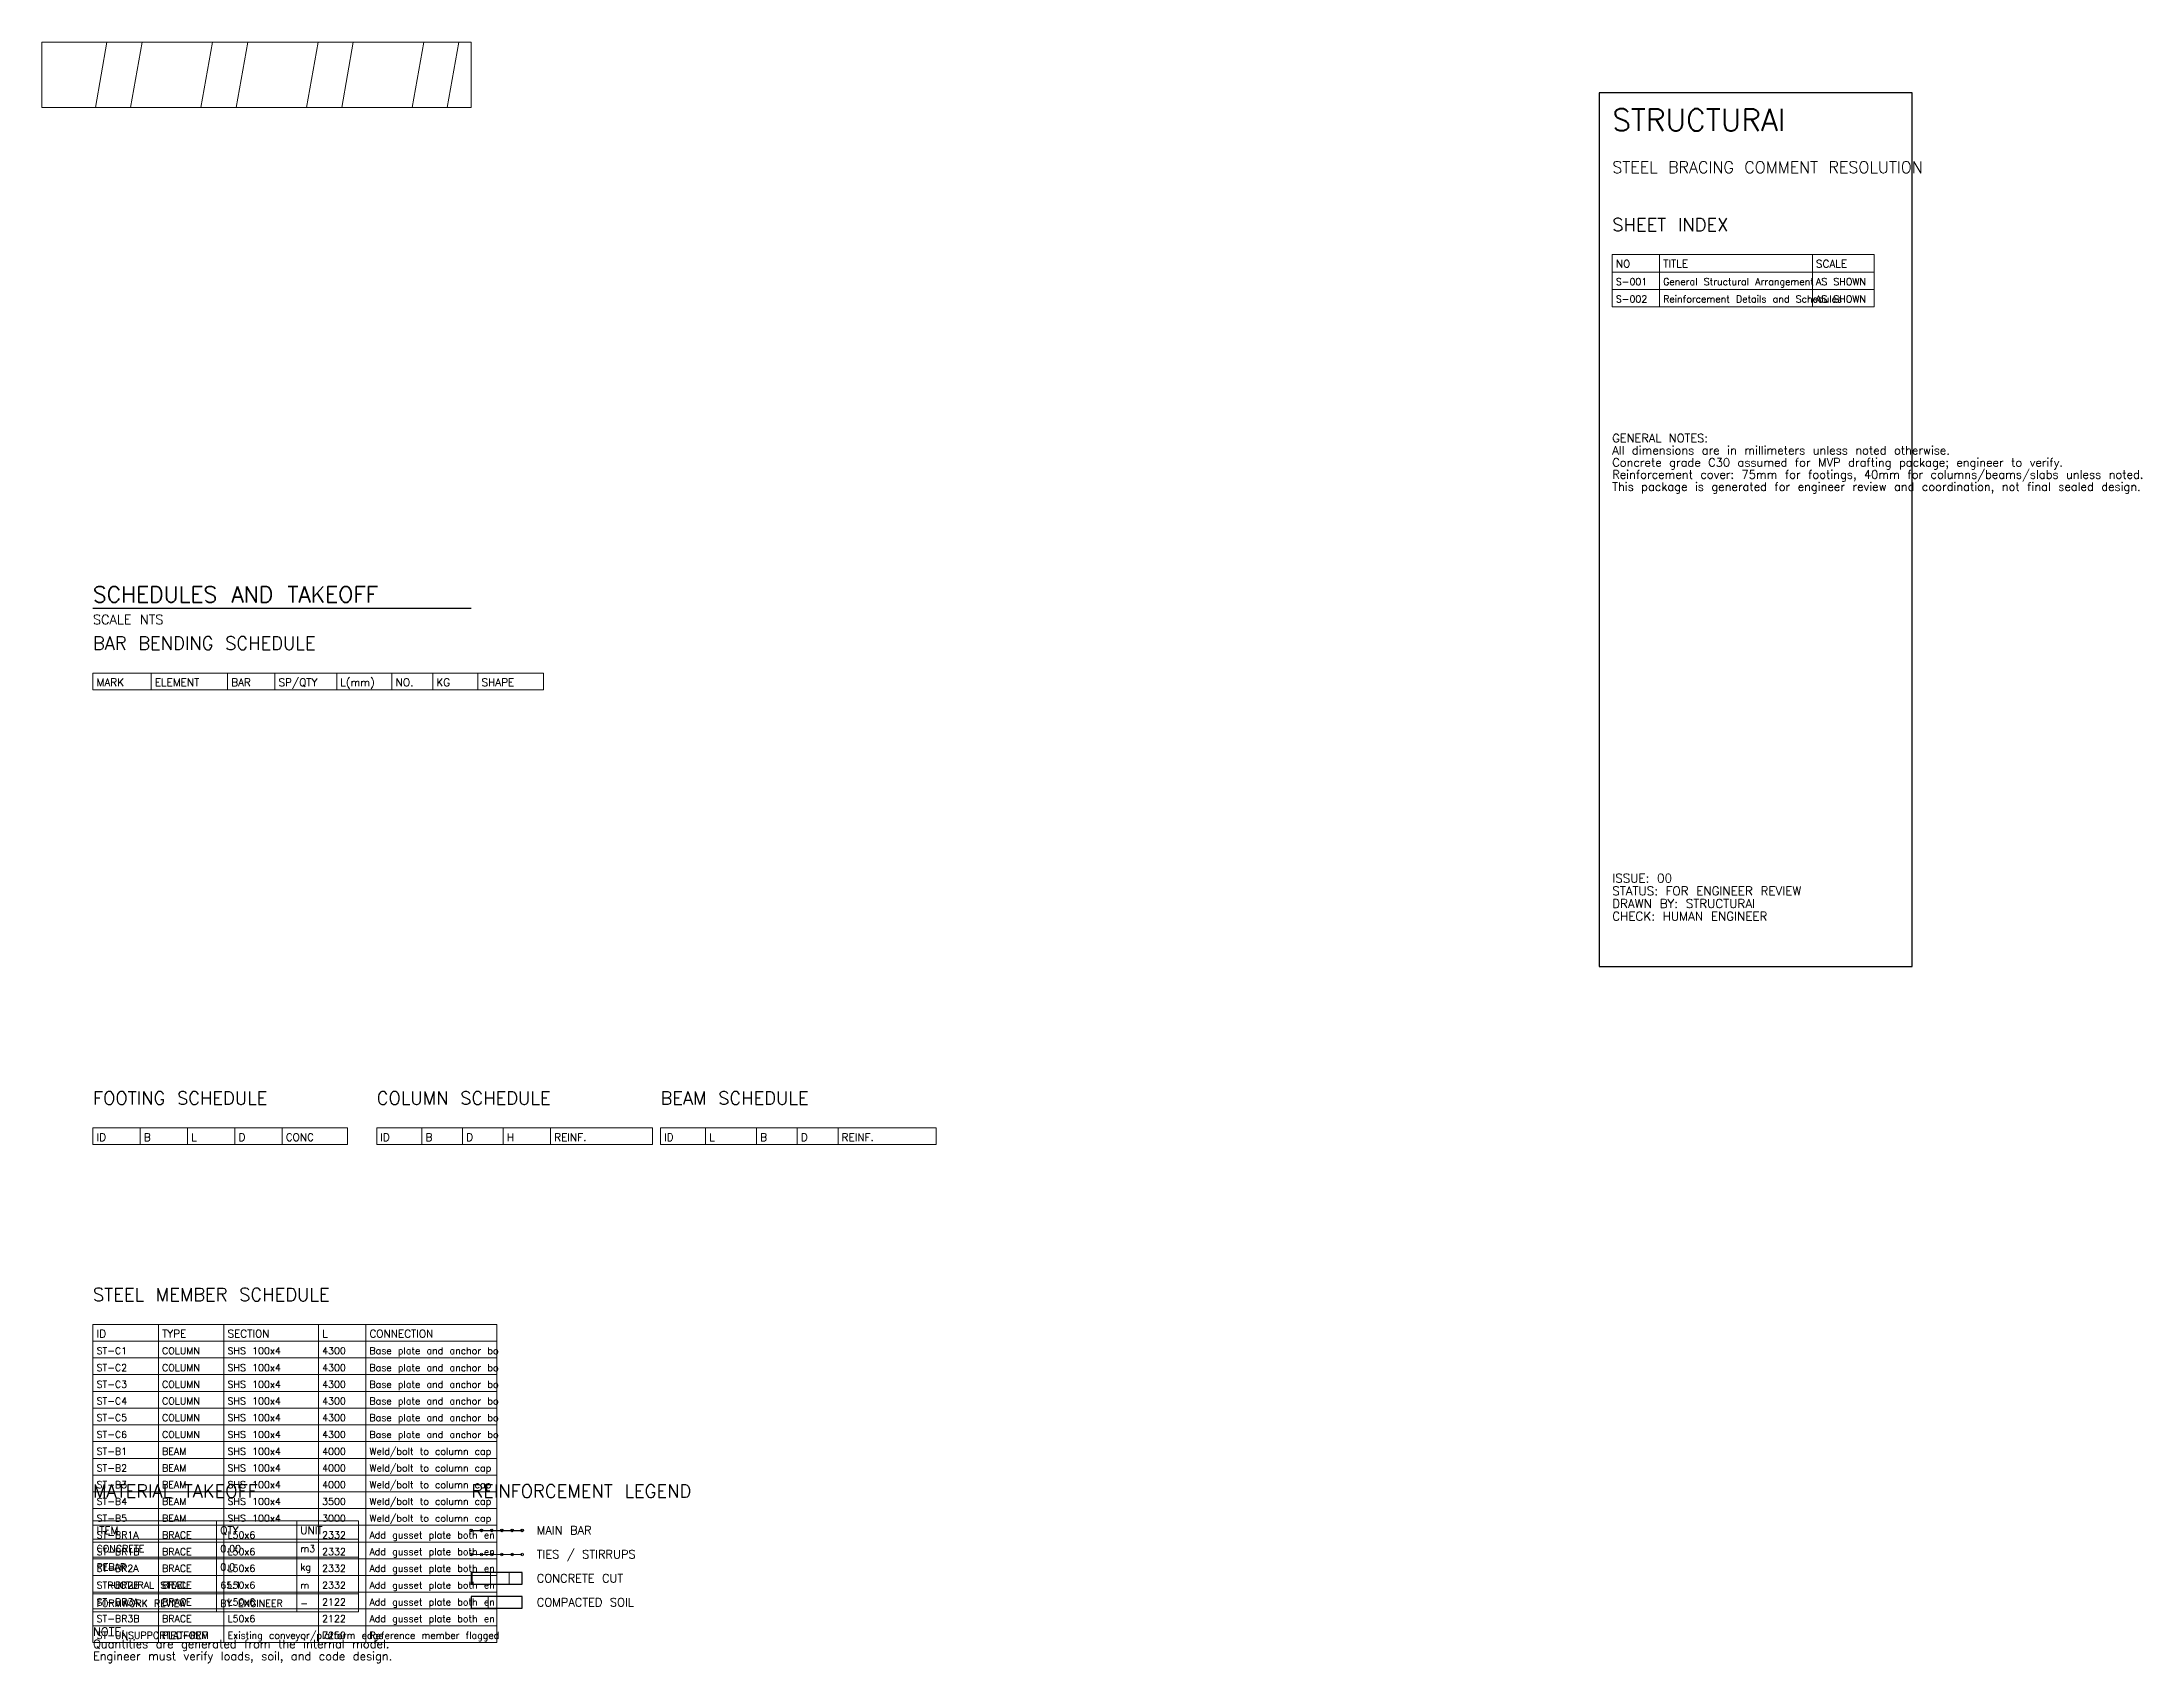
# Model space of a CAD drawing. Header units: millimetres. Extents: x -700 to 52160, y -40890 to 8260.
# Drawn here: x 23300 to 52160, y -33172 to -10900 of the extents above; entities that cross this region are included whole.
import ezdxf

# ---------------------------------------------------------------- set-up
doc = ezdxf.new("R2010")
doc.units = ezdxf.units.MM
for name, color, linetype, lineweight in [('SAI-A-BORDER', 7, 'Continuous', 25), ('SAI-A-TEXT', 4, 'Continuous', 13), ('SAI-A-TITLE', 6, 'Continuous', 30), ('SAI-H-CONCRETE', 8, 'Continuous', 13), ('SAI-H-SOIL', 8, 'Continuous', 13), ('SAI-S-REBAR', 1, 'Continuous', 25), ('SAI-S-TIES', 3, 'Continuous', 20), ('SAI-SCHEDULE', 4, 'Continuous', 13), ('SAI-X-REFERENCE', 9, 'Continuous', 13)]:
    doc.layers.add(name, color=color, linetype=linetype, lineweight=lineweight)
doc.styles.add('SAI-STANDARD', font='txt.shx')

msp = doc.modelspace()

# ---------------------------------------------------------------- hatches: boundary and pattern name
at = {"layer": 'SAI-H-CONCRETE'}
h = msp.add_hatch(dxfattribs=at)
h.set_pattern_fill('ANSI31', scale=80, angle=45)
h.paths.add_polyline_path([(29200, -32090), (29900, -32090), (29900, -31930), (29200, -31930)])
at = {"layer": 'SAI-H-SOIL'}
h = msp.add_hatch(dxfattribs=at)
h.set_pattern_fill('ANSI32', scale=150, angle=35)
h.paths.add_polyline_path([(23300, -11800), (29200, -11800), (29200, -10900), (23300, -10900)])
h = msp.add_hatch(dxfattribs=at)
h.set_pattern_fill('ANSI32', scale=90, angle=45)
h.paths.add_polyline_path([(29200, -32420), (29900, -32420), (29900, -32260), (29200, -32260)])

# ---------------------------------------------------------------- linework, layer by layer
at = {"layer": 'SAI-A-BORDER'}
for points in [[(44700, -23600), (49000, -23600), (49000, -11600), (44700, -11600), (44700, -23600)], [(29200, -32090), (29900, -32090), (29900, -31930), (29200, -31930), (29200, -32090)], [(29200, -32420), (29900, -32420), (29900, -32260), (29200, -32260), (29200, -32420)]]:
    msp.add_lwpolyline(points, dxfattribs=at)
at = {"layer": 'SAI-A-TEXT'}
msp.add_line((23300, -10900), (29200, -10900), dxfattribs=at)
at = {"layer": 'SAI-A-TITLE'}
msp.add_line((24000, -18680), (29200, -18680), dxfattribs=at)
at = {"layer": 'SAI-S-REBAR'}
msp.add_line((29200, -31350), (29900, -31350), dxfattribs=at)
for centre in [(29200, -31350), (29340, -31350), (29480, -31350), (29620, -31350), (29760, -31350), (29900, -31350)]:
    msp.add_circle(centre, 18, dxfattribs=at)
at = {"layer": 'SAI-S-TIES'}
msp.add_line((29200, -31680), (29900, -31680), dxfattribs=at)
for centre in [(29200, -31680), (29340, -31680), (29480, -31680), (29620, -31680), (29760, -31680), (29900, -31680)]:
    msp.add_circle(centre, 18, dxfattribs=at)
at = {"layer": 'SAI-SCHEDULE'}
for p, q in [((44880, -13820), (44880, -14540)), ((45530, -13820), (45530, -14540)), ((47630, -13820), (47630, -14540)), ((48480, -13820), (48480, -14540)), ((44880, -14060), (48480, -14060)), ((44880, -14300), (48480, -14300)), ((44880, -14540), (48480, -14540)), ((24000, -19570), (24000, -19800)), ((24800, -19570), (24800, -19800)), ((25850, -19570), (25850, -19800)), ((26500, -19570), (26500, -19800)), ((27350, -19570), (27350, -19800)), ((28110, -19570), (28110, -19800)), ((28670, -19570), (28670, -19800)), ((29290, -19570), (29290, -19800)), ((30190, -19570), (30190, -19800)), ((24000, -19800), (30190, -19800)), ((24000, -25820), (24000, -26050)), ((24650, -25820), (24650, -26050)), ((25300, -25820), (25300, -26050)), ((25950, -25820), (25950, -26050)), ((26600, -25820), (26600, -26050)), ((27500, -25820), (27500, -26050)), ((27900, -25820), (27900, -26050)), ((28520, -25820), (28520, -26050)), ((29080, -25820), (29080, -26050)), ((29640, -25820), (29640, -26050)), ((30290, -25820), (30290, -26050)), ((31690, -25820), (31690, -26050)), ((31800, -25820), (31800, -26050)), ((32420, -25820), (32420, -26050)), ((33120, -25820), (33120, -26050)), ((33680, -25820), (33680, -26050)), ((34240, -25820), (34240, -26050)), ((35590, -25820), (35590, -26050)), ((24000, -26050), (27500, -26050)), ((27900, -26050), (31690, -26050)), ((31800, -26050), (35590, -26050)), ((24000, -28520), (24000, -32890)), ((24900, -28520), (24900, -32890)), ((25800, -28520), (25800, -32890)), ((27100, -28520), (27100, -32890)), ((27750, -28520), (27750, -32890)), ((29550, -28520), (29550, -32890)), ((24000, -28750), (29550, -28750)), ((24000, -28980), (29550, -28980)), ((24000, -29210), (29550, -29210)), ((24000, -29440), (29550, -29440)), ((24000, -29670), (29550, -29670)), ((24000, -29900), (29550, -29900)), ((24000, -30130), (29550, -30130)), ((24000, -30360), (29550, -30360)), ((24000, -30590), (29550, -30590)), ((24000, -30820), (29550, -30820)), ((24000, -31050), (29550, -31050)), ((24000, -31220), (24000, -32470)), ((24000, -31280), (29550, -31280)), ((25700, -31220), (25700, -32470)), ((26800, -31220), (26800, -32470)), ((27650, -31220), (27650, -32470)), ((24000, -31470), (27650, -31470)), ((24000, -31510), (29550, -31510)), ((24000, -31720), (27650, -31720)), ((24000, -31740), (29550, -31740)), ((24000, -31970), (29550, -31970)), ((24000, -31970), (27650, -31970)), ((24000, -32200), (29550, -32200)), ((24000, -32220), (27650, -32220)), ((24000, -32430), (29550, -32430)), ((24000, -32470), (27650, -32470)), ((24000, -32660), (29550, -32660)), ((24000, -32890), (29550, -32890))]:
    msp.add_line(p, q, dxfattribs=at)
for points in [[(44880, -13820), (48480, -13820), (48480, -14060), (44880, -14060), (44880, -13820)], [(24000, -19570), (30190, -19570), (30190, -19800), (24000, -19800), (24000, -19570)], [(24000, -25820), (27500, -25820), (27500, -26050), (24000, -26050), (24000, -25820)], [(27900, -25820), (31690, -25820), (31690, -26050), (27900, -26050), (27900, -25820)], [(31800, -25820), (35590, -25820), (35590, -26050), (31800, -26050), (31800, -25820)], [(24000, -28520), (29550, -28520), (29550, -28750), (24000, -28750), (24000, -28520)], [(24000, -31220), (27650, -31220), (27650, -31470), (24000, -31470), (24000, -31220)]]:
    msp.add_lwpolyline(points, dxfattribs=at)
at = {"layer": 'SAI-X-REFERENCE'}
msp.add_lwpolyline([(23300, -11800), (29200, -11800), (29200, -10900), (23300, -10900), (23300, -11800)], dxfattribs=at)

# ---------------------------------------------------------------- texts
at = {"layer": 'SAI-A-TEXT', "style": 'SAI-STANDARD'}
for s, height, p in [('STEEL BRACING COMMENT RESOLUTION', 160, (44880, -12700)), ('All dimensions are in millimeters unless noted otherwise.', 115, (44880, -16567)), ('GENERAL NOTES:', 115, (44880, -16400)), ('Concrete grade C30 assumed for MVP drafting package; engineer to verify.', 115, (44880, -16734)), ('This package is generated for engineer review and coordination, not final sealed design.', 115, (44880, -17067)), ('Reinforcement cover: 75mm for footings, 40mm for columns/beams/slabs unless noted.', 115, (44880, -16900)), ('SCALE NTS', 130, (24000, -18900)), ('STATUS: FOR ENGINEER REVIEW', 120, (44880, -22624)), ('ISSUE: 00', 120, (44880, -22450)), ('DRAWN BY: STRUCTURAI', 120, (44880, -22798)), ('CHECK: HUMAN ENGINEER', 120, (44880, -22972)), ('MAIN BAR', 115, (30100, -31405)), ('TIES / STIRRUPS', 115, (30100, -31735)), ('CONCRETE CUT', 115, (30100, -32065)), ('COMPACTED SOIL', 115, (30100, -32395)), ('Quantities are generated from the internal model.', 115, (24000, -32967)), ('NOTE:', 115, (24000, -32800)), ('Engineer must verify loads, soil, and code design.', 115, (24000, -33134))]:
    msp.add_text(s, height=height, dxfattribs=at).set_placement(p)
at = {"layer": 'SAI-A-TITLE', "style": 'SAI-STANDARD'}
for s, height, p in [('STRUCTURAI', 300, (44880, -12120)), ('SHEET INDEX', 180, (44880, -13500)), ('SCHEDULES AND TAKEOFF', 220, (24000, -18600)), ('BAR BENDING SCHEDULE', 180, (24000, -19250)), ('FOOTING SCHEDULE', 180, (24000, -25500)), ('COLUMN SCHEDULE', 180, (27900, -25500)), ('BEAM SCHEDULE', 180, (31800, -25500)), ('STEEL MEMBER SCHEDULE', 180, (24000, -28200)), ('MATERIAL TAKEOFF', 180, (24000, -30900)), ('REINFORCEMENT LEGEND', 180, (29200, -30900))]:
    msp.add_text(s, height=height, dxfattribs=at).set_placement(p)
at = {"layer": 'SAI-SCHEDULE', "style": 'SAI-STANDARD'}
for s, height, p in [('NO', 105, (44930, -14000)), ('TITLE', 105, (45580, -14000)), ('SCALE', 105, (47680, -14000)), ('S-001', 95, (44930, -14240)), ('S-002', 95, (44930, -14480)), ('General Structural Arrangement', 95, (45580, -14240)), ('Reinforcement Details and Schedules', 95, (45580, -14480)), ('AS SHOWN', 95, (47680, -14240)), ('AS SHOWN', 95, (47680, -14480)), ('SP/QTY', 105, (26550, -19750)), ('L(mm)', 105, (27400, -19750)), ('MARK', 105, (24050, -19750)), ('ELEMENT', 105, (24850, -19750)), ('BAR', 105, (25900, -19750)), ('NO.', 105, (28160, -19750)), ('KG', 105, (28720, -19750)), ('SHAPE', 105, (29340, -19750)), ('ID', 105, (24050, -26000)), ('B', 105, (24700, -26000)), ('L', 105, (25350, -26000)), ('D', 105, (26000, -26000)), ('CONC', 105, (26650, -26000)), ('ID', 105, (27950, -26000)), ('B', 105, (28570, -26000)), ('D', 105, (29130, -26000)), ('H', 105, (29690, -26000)), ('REINF.', 105, (30340, -26000)), ('ID', 105, (31850, -26000)), ('L', 105, (32470, -26000)), ('B', 105, (33170, -26000)), ('D', 105, (33730, -26000)), ('REINF.', 105, (34290, -26000)), ('ST-C1', 95, (24050, -28930)), ('ID', 105, (24050, -28700)), ('TYPE', 105, (24950, -28700)), ('COLUMN', 95, (24950, -28930)), ('SHS 100x4', 95, (25850, -28930)), ('SECTION', 105, (25850, -28700)), ('4300', 95, (27150, -28930)), ('L', 105, (27150, -28700)), ('CONNECTION', 105, (27800, -28700)), ('Base plate and anchor bo', 95, (27800, -28930)), ('ST-C2', 95, (24050, -29160)), ('COLUMN', 95, (24950, -29160)), ('SHS 100x4', 95, (25850, -29160)), ('4300', 95, (27150, -29160)), ('Base plate and anchor bo', 95, (27800, -29160)), ('ST-C3', 95, (24050, -29390)), ('COLUMN', 95, (24950, -29390)), ('SHS 100x4', 95, (25850, -29390)), ('4300', 95, (27150, -29390)), ('Base plate and anchor bo', 95, (27800, -29390)), ('ST-C4', 95, (24050, -29620)), ('COLUMN', 95, (24950, -29620)), ('SHS 100x4', 95, (25850, -29620)), ('4300', 95, (27150, -29620)), ('Base plate and anchor bo', 95, (27800, -29620)), ('ST-C5', 95, (24050, -29850)), ('ST-C6', 95, (24050, -30080)), ('COLUMN', 95, (24950, -29850)), ('COLUMN', 95, (24950, -30080)), ('SHS 100x4', 95, (25850, -29850)), ('SHS 100x4', 95, (25850, -30080)), ('4300', 95, (27150, -29850)), ('4300', 95, (27150, -30080)), ('Base plate and anchor bo', 95, (27800, -29850)), ('Base plate and anchor bo', 95, (27800, -30080)), ('ST-B1', 95, (24050, -30310)), ('BEAM', 95, (24950, -30310)), ('SHS 100x4', 95, (25850, -30310)), ('4000', 95, (27150, -30310)), ('Weld/bolt to column cap ', 95, (27800, -30310)), ('ST-B2', 95, (24050, -30540)), ('BEAM', 95, (24950, -30540)), ('SHS 100x4', 95, (25850, -30540)), ('4000', 95, (27150, -30540)), ('Weld/bolt to column cap ', 95, (27800, -30540)), ('ST-B3', 95, (24050, -30770)), ('BEAM', 95, (24950, -30770)), ('SHS 100x4', 95, (25850, -30770)), ('4000', 95, (27150, -30770)), ('Weld/bolt to column cap ', 95, (27800, -30770)), ('ST-B4', 95, (24050, -31000)), ('ST-B5', 95, (24050, -31230)), ('BEAM', 95, (24950, -31000)), ('BEAM', 95, (24950, -31230)), ('SHS 100x4', 95, (25850, -31000)), ('SHS 100x4', 95, (25850, -31230)), ('3500', 95, (27150, -31000)), ('3000', 95, (27150, -31230)), ('Weld/bolt to column cap ', 95, (27800, -31000)), ('Weld/bolt to column cap ', 95, (27800, -31230)), ('ST-BR1A', 95, (24050, -31460)), ('ITEM', 105, (24050, -31400)), ('BRACE', 95, (24950, -31460)), ('QTY', 105, (25750, -31400)), ('L50x6', 95, (25850, -31460)), ('UNIT', 105, (26850, -31400)), ('2332', 95, (27150, -31460)), ('Add gusset plate both en', 95, (27800, -31460)), ('CONCRETE', 95, (24050, -31650)), ('ST-BR1B', 95, (24050, -31690)), ('BRACE', 95, (24950, -31690)), ('0.00', 95, (25750, -31650)), ('L50x6', 95, (25850, -31690)), ('m3', 95, (26850, -31650)), ('2332', 95, (27150, -31690)), ('Add gusset plate both en', 95, (27800, -31690)), ('ST-BR2A', 95, (24050, -31920)), ('REBAR', 95, (24050, -31900)), ('BRACE', 95, (24950, -31920)), ('0.0', 95, (25750, -31900)), ('L50x6', 95, (25850, -31920)), ('kg', 95, (26850, -31900)), ('2332', 95, (27150, -31920)), ('Add gusset plate both en', 95, (27800, -31920)), ('ST-BR2B', 95, (24050, -32150)), ('STRUCTURAL STEEL', 95, (24050, -32150)), ('ST-BR3A', 95, (24050, -32380)), ('FORMWORK REVIEW', 95, (24050, -32400)), ('BRACE', 95, (24950, -32150)), ('BRACE', 95, (24950, -32380)), ('65.1', 95, (25750, -32150)), ('BY ENGINEER', 95, (25750, -32400)), ('L50x6', 95, (25850, -32150)), ('L50x6', 95, (25850, -32380)), ('m', 95, (26850, -32150)), ('2332', 95, (27150, -32150)), ('2122', 95, (27150, -32380)), ('Add gusset plate both en', 95, (27800, -32150)), ('Add gusset plate both en', 95, (27800, -32380)), ('ST-BR3B', 95, (24050, -32610)), ('BRACE', 95, (24950, -32610)), ('L50x6', 95, (25850, -32610)), ('-', 95, (26850, -32400)), ('2122', 95, (27150, -32610)), ('Add gusset plate both en', 95, (27800, -32610)), ('ST-UNSUPPORTED-REF', 95, (24050, -32840)), ('PLATFORM', 95, (24950, -32840)), ('Existing conveyor/platform edge', 95, (25850, -32840)), ('7250', 95, (27150, -32840)), ('Reference member flagged', 95, (27800, -32840))]:
    msp.add_text(s, height=height, dxfattribs=at).set_placement(p)

doc.saveas('drawing.dxf')
